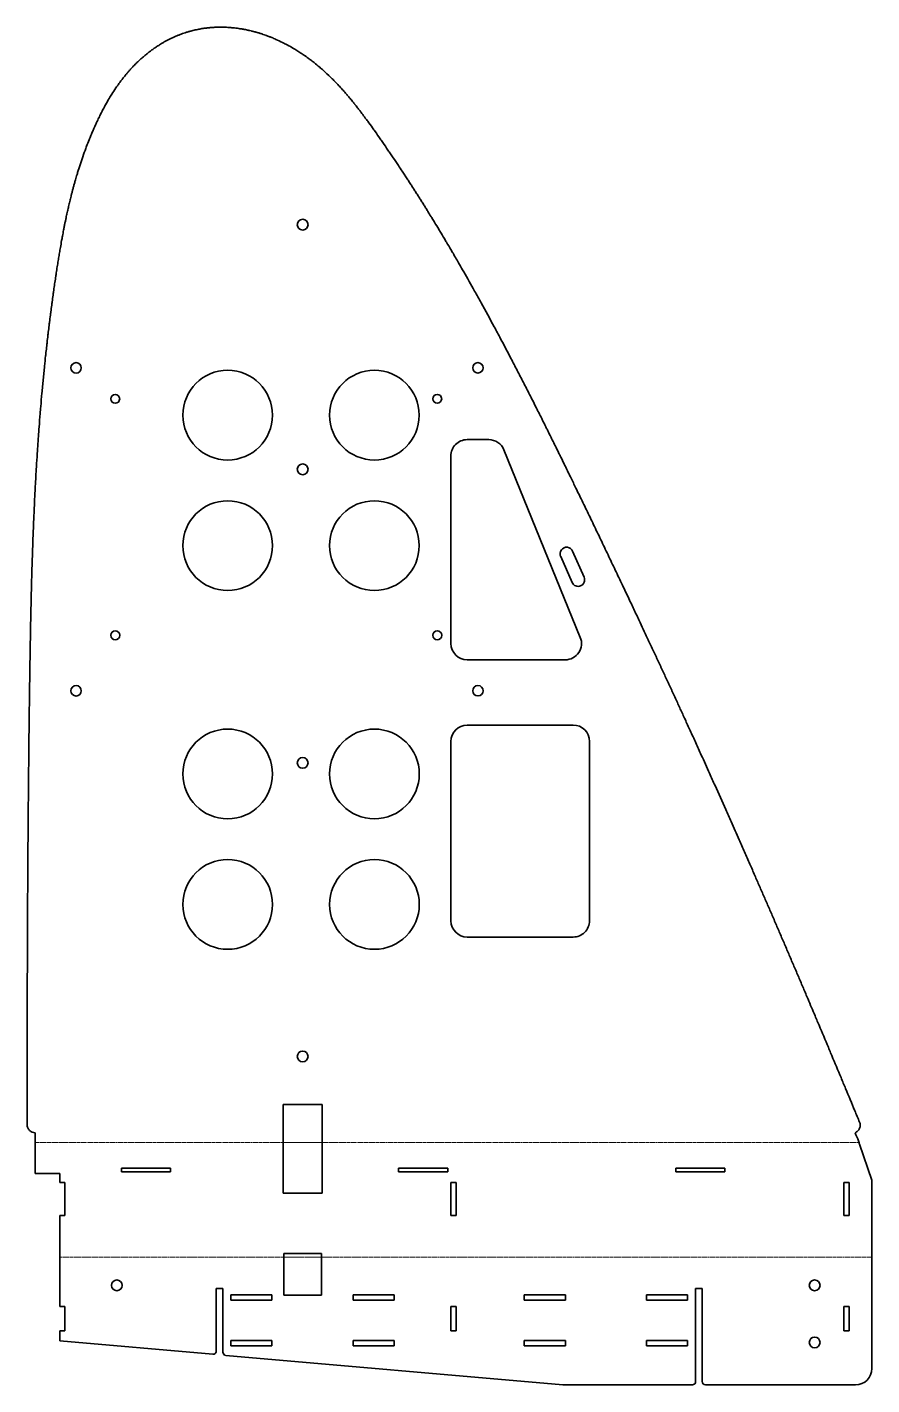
# Model space of a CAD drawing. Header units: millimetres. Extents: x 0 to 518, y 0 to 832.
import ezdxf

# ---------------------------------------------------------------- set-up
doc = ezdxf.new("R2010")
doc.units = ezdxf.units.MM
doc.linetypes.add('Chain', pattern=[13.68, 9.12, -1.14, 2.28, -1.14])
doc.layers.add('SIMUMAK Bend Centerline (ISO)', color=7, linetype='Chain', lineweight=9)
doc.layers.add('SIMUMAK Visible (ISO)', color=7, linetype='Continuous', lineweight=35)

# ---------------------------------------------------------------- blocks, each defined once
blk = doc.blocks.new('SIL-027-STVD-01_Sheet_3_SIL-027-STVD-01 (Desplegada)')
at = {"layer": 'SIMUMAK Bend Centerline (ISO)', "ltscale": 0.263158}
for p, q in [((-254.04, -267.67), (251.17, -267.67)), ((-102.05, -267.67), (-78.05, -267.67)), ((259.05, -337.98), (-239.04, -337.98)), ((-78.54, -337.98), (-101.54, -337.98))]:
    blk.add_line(p, q, dxfattribs=at)
at = {"layer": 'SIMUMAK Visible (ISO)'}
for p, q in [((10.84, 163.32), (24.12, 163.32)), ((0.85, 38.32), (0.84, 153.32)), ((33.38, 157.09), (80.23, 42.1)), ((75.18, 75.73), (68.18, 91.73)), ((75.51, 94.94), (82.51, 78.94)), ((70.97, 28.32), (10.85, 28.32)), ((10.85, -11.68), (75.85, -11.67)), ((0.86, -131.68), (0.85, -21.68)), ((85.85, -21.67), (85.86, -131.67)), ((75.86, -141.67), (10.86, -141.68)), ((-102.05, -244.24), (-78.05, -244.24)), ((-102.05, -266.66), (-102.05, -244.24)), ((-78.05, -244.24), (-78.05, -266.66)), ((-254.05, -261.66), (-254.05, -261.66)), ((-254.04, -286.68), (-254.04, -268.68)), ((-102.05, -268.68), (-102.05, -270.35)), ((-102.05, -270.35), (-102.05, -268.68)), ((-102.05, -268.68), (-102.05, -268.68)), ((-102.05, -298.68), (-102.05, -270.35)), ((-78.05, -268.68), (-78.05, -298.68)), ((-78.05, -268.68), (-78.05, -268.68)), ((259.05, -290.68), (251.47, -268.68)), ((-254.04, -286.68), (-239.04, -286.68)), ((-239.04, -286.68), (-239.04, -292.12)), ((-201.28, -285.68), (-201.28, -283.48)), ((-201.28, -283.48), (-171.08, -283.48)), ((-171.08, -285.68), (-201.28, -285.68)), ((-171.08, -283.48), (-171.08, -285.68)), ((-31.28, -285.68), (-31.28, -283.48)), ((-31.28, -283.48), (-1.08, -283.48)), ((-1.08, -285.68), (-31.28, -285.68)), ((-1.08, -283.48), (-1.08, -285.68)), ((138.72, -283.48), (168.92, -283.48)), ((138.72, -285.68), (138.72, -283.48)), ((168.92, -285.68), (138.72, -285.68)), ((168.92, -283.48), (168.92, -285.68)), ((259.05, -290.68), (259.05, -406.24)), ((-239.04, -292.12), (-235.94, -292.12)), ((-235.94, -292.12), (-235.94, -312.32)), ((-78.05, -298.68), (-102.05, -298.68)), ((0.86, -312.32), (0.86, -292.12)), ((0.86, -292.12), (4.06, -292.12)), ((4.06, -292.12), (4.06, -312.32)), ((241.95, -312.32), (241.95, -292.12)), ((241.95, -292.12), (245.15, -292.12)), ((245.15, -292.12), (245.15, -312.32)), ((-239.04, -312.32), (-239.04, -368.14)), ((-235.94, -312.32), (-239.04, -312.32)), ((4.06, -312.32), (0.86, -312.32)), ((245.15, -312.32), (241.95, -312.32)), ((-101.54, -361.24), (-101.54, -335.72)), ((-101.54, -335.72), (-78.54, -335.72)), ((-78.54, -335.72), (-78.54, -361.24)), ((-143.04, -357.24), (-139.04, -357.24)), ((-143.04, -395.46), (-143.04, -357.24)), ((-139.04, -357.24), (-139.04, -396.16)), ((150.97, -357.24), (154.97, -357.24)), ((150.97, -414.24), (150.97, -357.24)), ((154.97, -357.24), (154.97, -414.24)), ((-134.14, -361.14), (-108.94, -361.14)), ((-134.14, -364.34), (-134.14, -361.14)), ((-108.94, -364.34), (-134.14, -364.34)), ((-108.94, -361.14), (-108.94, -364.34)), ((-78.54, -361.24), (-101.54, -361.24)), ((-59.14, -364.34), (-59.14, -361.14)), ((-59.14, -361.14), (-33.94, -361.14)), ((-33.94, -364.34), (-59.14, -364.34)), ((-33.94, -361.14), (-33.94, -364.34)), ((45.86, -364.34), (45.86, -361.14)), ((45.86, -361.14), (71.06, -361.14)), ((71.06, -364.34), (45.86, -364.34)), ((71.06, -361.14), (71.06, -364.34)), ((120.86, -364.34), (120.86, -361.14)), ((120.86, -361.14), (146.06, -361.14)), ((146.06, -364.34), (120.86, -364.34)), ((146.06, -361.14), (146.06, -364.34)), ((-239.04, -368.14), (-235.94, -368.14)), ((-235.94, -368.14), (-235.94, -383.14)), ((0.86, -383.14), (0.86, -368.14)), ((0.86, -368.14), (4.06, -368.14)), ((4.06, -368.14), (4.06, -383.14)), ((241.95, -383.14), (241.95, -368.14)), ((241.95, -368.14), (245.15, -368.14)), ((245.15, -368.14), (245.15, -383.14)), ((-235.94, -383.14), (-239.04, -383.14)), ((-239.04, -383.14), (-239.04, -389.24)), ((-239.04, -389.24), (-145.22, -397.45)), ((-134.14, -389.14), (-108.94, -389.14)), ((-134.14, -392.34), (-134.14, -389.14)), ((-108.94, -389.14), (-108.94, -392.34)), ((-59.14, -389.14), (-33.94, -389.14)), ((-59.14, -392.34), (-59.14, -389.14)), ((-33.94, -389.14), (-33.94, -392.34)), ((4.06, -383.14), (0.86, -383.14)), ((45.86, -389.14), (71.06, -389.14)), ((45.86, -392.34), (45.86, -389.14)), ((71.06, -389.14), (71.06, -392.34)), ((120.86, -389.14), (146.06, -389.14)), ((120.86, -392.34), (120.86, -389.14)), ((146.06, -389.14), (146.06, -392.34)), ((245.15, -383.14), (241.95, -383.14)), ((-137.22, -398.15), (69.57, -416.24)), ((-108.94, -392.34), (-134.14, -392.34)), ((-33.94, -392.34), (-59.14, -392.34)), ((71.06, -392.34), (45.86, -392.34)), ((146.06, -392.34), (120.86, -392.34)), ((69.57, -416.24), (148.97, -416.24)), ((156.97, -416.24), (249.05, -416.24))]:
    blk.add_line(p, q, dxfattribs=at)
for centre, radius in [((-90.05, 295.12), 3.3), ((-229.05, 207.33), 3.2), ((17.45, 207.35), 3.2), ((-136.07, 178.34), 27.5), ((-46.07, 178.34), 27.5), ((-205.05, 188.34), 2.75), ((-7.55, 188.35), 2.75), ((-90.05, 145.12), 3.3), ((-136.07, 98.34), 27.5), ((-46.07, 98.34), 27.5), ((-205.04, 43.34), 2.75), ((-7.54, 43.35), 2.75), ((-229.04, 9.33), 3.2), ((17.46, 9.35), 3.2), ((-136.06, -41.66), 27.5), ((-46.06, -41.66), 27.5), ((-90.05, -34.88), 3.3), ((-136.05, -121.66), 27.5), ((-46.05, -121.66), 27.5), ((-90.05, -214.88), 3.3), ((-204.04, -355.24), 3.3), ((223.96, -355.24), 3.3), ((223.96, -390.24), 3.3)]:
    blk.add_circle(centre, radius, dxfattribs=at)
for centre, start, end in [((10.84, 153.32), 90, 180.00327), ((24.12, 153.32), 22.16987, 90), ((70.97, 38.32), 270.00327, 22.16987), ((10.85, 38.32), 180.00327, 270.00327), ((10.85, -21.68), 90.00327, 180.00327), ((75.85, -21.67), 0.00327, 90.00327), ((10.86, -131.68), 180.00327, 270.00327), ((75.86, -131.67), 270.00327, 0.00327)]:
    blk.add_arc(centre, 10, start, end, dxfattribs=at)
at = {"layer": 'SIMUMAK Visible (ISO)', "extrusion": (0, 0, -1)}
for centre, radius, start, end in [((-71.84, 93.34), 4, 336.36787, 156.36787), ((-78.84, 77.34), 4, 156.36787, 336.36787), ((145.04, -395.46), 2, 180, 275), ((137.04, -396.16), 2, 275, 360), ((-249.05, -406.24), 10, 180, 270), ((-148.97, -414.24), 2, 180, 270), ((-156.97, -414.24), 2, 270, 0)]:
    blk.add_arc(centre, radius, start, end, dxfattribs=at)
at = {"layer": 'SIMUMAK Visible (ISO)'}
for points, knots in [([(251.49, -255.13), (250.52, -252.8), (247.68, -245.96), (243.9, -236.87), (239.19, -225.61), (235.42, -216.6), (230.7, -205.35), (226.91, -196.35), (222.63, -186.23), (219.77, -179.48), (216.91, -172.74), (215, -168.25), (212.61, -162.63), (210.69, -158.14), (208.29, -152.53), (206.36, -148.04), (203.96, -142.43), (202.03, -137.95), (199.63, -132.38), (197.71, -127.95), (195.33, -122.44), (193.43, -118.05), (191.05, -112.59), (189.16, -108.23), (186.72, -102.64), (184.68, -97.99), (182.03, -91.94), (179.85, -86.98), (176.58, -79.55), (173.3, -72.14), (168.37, -61.04), (163.96, -51.17), (158.95, -40.04), (155.59, -32.59), (152.19, -25.1), (149.92, -20.09), (147.15, -14.03), (145.04, -9.41), (142.54, -3.95), (140.6, 0.27), (138.41, 5.03), (136.94, 8.22), (135.46, 11.42), (134.47, 13.56), (133.22, 16.25), (132.23, 18.4), (130.97, 21.1), (129.97, 23.26), (128.7, 25.98), (127.69, 28.16), (126.42, 30.89), (125.38, 33.11), (124.07, 35.91), (123.01, 38.19), (121.66, 41.06), (120.57, 43.39), (118.91, 46.92), (117.23, 50.5), (114.67, 55.94), (112.35, 60.85), (109.29, 67.32), (106.65, 72.88), (103.14, 80.29), (100.19, 86.47), (96.5, 94.21), (93.54, 100.4), (89.85, 108.1), (86.9, 114.22), (83.26, 121.78), (80.38, 127.75), (77.18, 134.34), (75.08, 138.65), (73.02, 142.9), (71.65, 145.69), (69.97, 149.12), (68.64, 151.83), (67.01, 155.16), (65.72, 157.77), (64.14, 160.98), (62.9, 163.48), (61.37, 166.58), (60.13, 169.06), (58.59, 172.16), (57.35, 174.64), (55.81, 177.73), (54.57, 180.19), (52.7, 183.9), (50.83, 187.6), (48.01, 193.15), (45.49, 198.08), (42.31, 204.25), (39.76, 209.17), (35.9, 216.56), (32.01, 223.93), (26.11, 234.96), (20.79, 244.73), (14.54, 255.98), (10.09, 263.86), (5.67, 271.57), (3.04, 276.09), (0.4, 280.61), (-1.37, 283.61), (-3.6, 287.35), (-5.38, 290.34), (-7.63, 294.06), (-9.44, 297.03), (-11.48, 300.36), (-12.85, 302.58), (-14.22, 304.79), (-15.13, 306.27), (-16.28, 308.1), (-17.2, 309.57), (-18.36, 311.4), (-19.29, 312.87), (-20.45, 314.69), (-21.38, 316.15), (-22.55, 317.98), (-23.51, 319.47), (-24.73, 321.36), (-25.72, 322.88), (-26.98, 324.8), (-28, 326.36), (-29.54, 328.7), (-31.1, 331.06), (-33.48, 334.61), (-35.61, 337.76), (-38.28, 341.68), (-40.41, 344.78), (-43.05, 348.58), (-45.14, 351.55), (-47.7, 355.14), (-49.7, 357.91), (-51.88, 360.87), (-53.29, 362.76), (-54.65, 364.57), (-55.54, 365.73), (-56.49, 366.95), (-57.07, 367.7), (-57.61, 368.37), (-57.92, 368.77), (-58.4, 369.37), (-58.88, 369.97), (-59.59, 370.85), (-60.23, 371.64), (-61.04, 372.61), (-61.68, 373.39), (-62.66, 374.54), (-63.64, 375.68), (-65.12, 377.38), (-66.46, 378.86), (-68.48, 381.06), (-70.54, 383.22), (-73.71, 386.37), (-76.61, 389.07), (-79.99, 392.01), (-82.31, 393.91), (-84.49, 395.61), (-85.69, 396.52), (-86.91, 397.41), (-87.74, 398.01), (-88.98, 398.88), (-90.24, 399.74), (-92.15, 401), (-93.87, 402.09), (-96.49, 403.67), (-99.16, 405.18), (-102.8, 407.06), (-105.58, 408.37), (-108.16, 409.48), (-109.59, 410.07), (-111.02, 410.63), (-111.98, 410.99), (-113.19, 411.42), (-114.16, 411.76), (-115.26, 412.13), (-115.99, 412.36), (-116.73, 412.59), (-117.22, 412.74), (-117.84, 412.92), (-118.34, 413.07), (-118.95, 413.24), (-119.44, 413.37), (-120.17, 413.57), (-120.89, 413.76), (-121.96, 414.02), (-122.9, 414.24), (-124.06, 414.5), (-124.97, 414.69), (-126.32, 414.95), (-127.65, 415.18), (-130.02, 415.55), (-132.49, 415.85), (-135.58, 416.11), (-137.75, 416.21), (-139.62, 416.24), (-140.6, 416.24), (-141.55, 416.23), (-142.16, 416.22), (-142.9, 416.2), (-143.48, 416.18), (-144.11, 416.15), (-144.52, 416.12), (-144.92, 416.1), (-145.18, 416.08), (-145.5, 416.06), (-145.75, 416.04), (-146.07, 416.02), (-146.32, 416), (-146.7, 415.97), (-147.09, 415.94), (-147.67, 415.88), (-148.18, 415.83), (-148.84, 415.75), (-149.36, 415.69), (-150.16, 415.59), (-150.96, 415.48), (-152.44, 415.24), (-154.09, 414.94), (-156.33, 414.46), (-158.04, 414.04), (-159.78, 413.56), (-160.95, 413.21), (-162.37, 412.75), (-163.46, 412.38), (-164.75, 411.91), (-165.75, 411.53), (-166.88, 411.07), (-167.64, 410.76), (-168.4, 410.43), (-168.91, 410.2), (-169.54, 409.91), (-170.06, 409.67), (-170.7, 409.37), (-171.21, 409.12), (-171.86, 408.8), (-172.37, 408.53), (-173.03, 408.19), (-173.56, 407.91), (-174.24, 407.54), (-174.79, 407.24), (-175.49, 406.84), (-176.05, 406.51), (-176.91, 406), (-177.78, 405.47), (-179.11, 404.63), (-180.32, 403.83), (-181.86, 402.76), (-183.11, 401.85), (-184.69, 400.65), (-185.97, 399.63), (-187.59, 398.27), (-188.9, 397.13), (-190.55, 395.62), (-191.87, 394.35), (-193.37, 392.84), (-194.37, 391.79), (-195.29, 390.8), (-195.79, 390.25), (-196.29, 389.69), (-196.62, 389.31), (-197.04, 388.83), (-197.37, 388.44), (-197.78, 387.96), (-198.11, 387.57), (-198.6, 386.98), (-199.08, 386.39), (-199.8, 385.5), (-200.43, 384.71), (-201.2, 383.7), (-201.81, 382.89), (-202.71, 381.66), (-203.59, 380.43), (-205.18, 378.14), (-206.84, 375.6), (-208.95, 372.15), (-210.46, 369.53), (-211.92, 366.89), (-212.86, 365.11), (-214, 362.88), (-214.89, 361.09), (-215.86, 359.07), (-216.5, 357.72), (-217.12, 356.37), (-217.52, 355.47), (-218.13, 354.11), (-218.72, 352.77), (-219.58, 350.75), (-220.32, 348.97), (-221.39, 346.31), (-222.42, 343.67), (-223.87, 339.78), (-225.07, 336.39), (-226.46, 332.26), (-227.49, 329.05), (-228.55, 325.57), (-229.21, 323.32), (-229.84, 321.14), (-230.23, 319.72), (-230.7, 318.01), (-231.05, 316.69), (-231.47, 315.09), (-231.79, 313.87), (-232.16, 312.38), (-232.45, 311.24), (-232.78, 309.87), (-233.04, 308.81), (-233.34, 307.56), (-233.56, 306.6), (-233.82, 305.45), (-234.05, 304.47), (-234.34, 303.19), (-234.58, 302.1), (-234.89, 300.67), (-235.15, 299.47), (-235.49, 297.88), (-235.76, 296.55), (-236.12, 294.8), (-236.41, 293.33), (-236.86, 291.01), (-237.33, 288.54), (-237.98, 284.98), (-238.49, 282.09), (-239.02, 279.03), (-239.38, 276.89), (-239.83, 274.1), (-240.21, 271.77), (-240.69, 268.74), (-241.08, 266.21), (-241.56, 262.99), (-241.94, 260.42), (-242.4, 257.22), (-242.77, 254.64), (-243.24, 251.32), (-243.62, 248.53), (-244.08, 245.1), (-244.44, 242.33), (-244.89, 238.88), (-245.24, 236.12), (-245.67, 232.67), (-246, 229.91), (-246.41, 226.45), (-246.73, 223.69), (-247.13, 220.23), (-247.43, 217.47), (-247.89, 213.32), (-248.32, 209.17), (-248.95, 202.94), (-249.49, 197.4), (-250.13, 190.47), (-250.61, 184.93), (-251.18, 178), (-251.62, 172.45), (-252.22, 164.23), (-252.78, 156.11), (-253.45, 145.36), (-253.9, 137.34), (-254.32, 129.32), (-254.58, 123.98), (-254.88, 117.3), (-255.11, 111.96), (-255.37, 105.3), (-255.57, 99.97), (-255.78, 93.97), (-255.91, 89.98), (-256.04, 85.99), (-256.12, 83.33), (-256.21, 80.01), (-256.29, 77.35), (-256.38, 74.03), (-256.44, 71.39), (-256.53, 68.12), (-256.59, 65.59), (-256.66, 62.55), (-256.71, 60.17), (-256.79, 56.54), (-256.86, 52.83), (-256.98, 47.14), (-257.07, 41.95), (-257.19, 35.32), (-257.28, 29.91), (-257.38, 23.05), (-257.46, 17.49), (-257.56, 10.48), (-257.64, 4.83), (-257.75, -3.67), (-257.85, -12.2), (-258, -24.76), (-258.11, -35.61), (-258.22, -47.29), (-258.29, -54.76), (-258.35, -62), (-258.39, -66.7), (-258.44, -72.4), (-258.48, -76.81), (-258.52, -82.12), (-258.55, -86.19), (-258.58, -91.03), (-258.61, -94.71), (-258.64, -99.03), (-258.66, -102.26), (-258.68, -105.96), (-258.7, -108.88), (-258.72, -112.53), (-258.74, -115.44), (-258.76, -119.05), (-258.77, -121.94), (-258.79, -125.53), (-258.8, -128.4), (-258.82, -131.97), (-258.83, -134.82), (-258.85, -138.36), (-258.86, -141.19), (-258.88, -145.42), (-258.89, -149.64), (-258.91, -156.02), (-258.93, -161.77), (-258.95, -169.07), (-258.97, -174.95), (-258.99, -183.72), (-259, -192.42), (-259.02, -205.37), (-259.03, -216.78), (-259.04, -230.92), (-259.04, -243.28), (-259.05, -252.77), (-259.05, -256.66)], [-144.047779, -144.047779, -144.047779, -144.047779, -143.341096, -141.973932, -141.290349, -139.923185, -139.239603, -137.872439, -137.188857, -136.163483, -135.821692, -135.13811, -134.796319, -134.112737, -133.770946, -133.087364, -132.745573, -132.061991, -131.720199, -131.036617, -130.694826, -130.011244, -129.669453, -128.985871, -128.64408, -127.908098, -127.513907, -126.725524, -126.331333, -125.14876, -124.360378, -122.783614, -121.995231, -120.812658, -120.418467, -119.630085, -119.235894, -118.515776, -118.189848, -117.537994, -117.212066, -116.723175, -116.560212, -116.234285, -116.071321, -115.745394, -115.58243, -115.256503, -115.093539, -114.767612, -114.604648, -114.278721, -114.115757, -113.78983, -113.626866, -113.300939, -113.137975, -112.649084, -112.323157, -111.671303, -111.345375, -110.624414, -110.22938, -109.439312, -109.044278, -108.25421, -107.859176, -107.069108, -106.674074, -105.884006, -105.488972, -104.896421, -104.698904, -104.30387, -104.106352, -103.711318, -103.513801, -103.118767, -102.92125, -102.526216, -102.328699, -101.933665, -101.736148, -101.34257, -101.146508, -100.754386, -100.558324, -99.97014, -99.578017, -98.793771, -98.401648, -97.617403, -97.22528, -96.048911, -95.264666, -93.696174, -92.911929, -91.634499, -91.141314, -90.401538, -90.154946, -89.661761, -89.415169, -88.921985, -88.675393, -88.182208, -87.935616, -87.565728, -87.442432, -87.19584, -87.072543, -86.825951, -86.702655, -86.456063, -86.332767, -86.086175, -85.962879, -85.716287, -85.59299, -85.346398, -85.223102, -84.97651, -84.853214, -84.483326, -84.236734, -83.743549, -83.496957, -83.003773, -82.757181, -82.263996, -82.017404, -81.52422, -81.277628, -80.907739, -80.784443, -80.537851, -80.414555, -80.245893, -80.200528, -80.109797, -80.064431, -79.928335, -79.837604, -79.656141, -79.56541, -79.383948, -79.293217, -79.021024, -78.839562, -78.476637, -78.295175, -77.750789, -77.387864, -76.662016, -76.299091, -75.754705, -75.573243, -75.30105, -75.210319, -75.028856, -74.938125, -74.665932, -74.48447, -74.121546, -73.940083, -73.395697, -73.032773, -72.488386, -72.306924, -72.034731, -71.944, -71.762538, -71.671806, -71.490344, -71.399613, -71.263517, -71.218151, -71.12742, -71.082054, -70.991323, -70.945958, -70.855227, -70.809861, -70.673765, -70.583034, -70.401571, -70.31084, -70.129378, -70.038647, -69.766454, -69.584992, -69.040605, -68.677681, -68.133294, -67.951832, -67.679639, -67.588908, -67.407446, -67.316715, -67.135253, -67.044521, -66.908425, -66.863059, -66.772328, -66.726963, -66.636232, -66.590866, -66.500135, -66.454769, -66.318673, -66.227942, -66.04648, -65.955749, -65.774286, -65.683555, -65.411362, -65.2299, -64.685513, -64.322589, -63.778203, -63.59674, -63.233816, -63.052354, -62.720707, -62.570521, -62.270151, -62.119966, -61.894688, -61.819595, -61.66941, -61.594317, -61.444132, -61.369039, -61.218854, -61.143762, -60.993576, -60.918484, -60.768299, -60.693206, -60.543021, -60.467928, -60.317743, -60.24265, -60.017372, -59.867187, -59.566817, -59.416631, -59.116261, -58.966076, -58.665705, -58.51552, -58.21515, -58.064964, -57.764594, -57.614409, -57.389131, -57.314038, -57.201399, -57.163853, -57.08876, -57.051214, -56.976121, -56.938575, -56.863482, -56.825936, -56.713297, -56.638205, -56.488019, -56.412927, -56.262741, -56.187649, -55.962371, -55.812186, -55.36163, -55.06126, -54.610704, -54.460519, -54.160148, -54.009963, -53.709592, -53.559407, -53.334129, -53.259037, -53.108852, -53.033759, -52.808481, -52.658296, -52.357925, -52.20774, -51.757184, -51.456814, -50.856073, -50.555703, -49.954962, -49.654591, -49.204035, -49.05385, -48.75348, -48.603294, -48.307133, -48.161156, -47.869203, -47.723227, -47.431274, -47.285298, -46.993345, -46.847368, -46.555415, -46.409439, -46.117486, -45.97151, -45.679557, -45.53358, -45.241628, -45.095651, -44.803698, -44.657722, -44.365769, -44.219792, -43.781863, -43.48991, -43.051981, -42.906004, -42.614052, -42.468075, -42.176122, -42.030146, -41.738193, -41.592216, -41.318516, -41.190791, -40.935343, -40.807618, -40.55217, -40.424445, -40.168997, -40.041272, -39.785824, -39.658099, -39.402651, -39.274926, -39.019478, -38.891753, -38.636305, -38.50858, -38.125407, -37.869959, -37.359061, -37.103613, -36.592715, -36.337267, -35.826369, -35.57092, -34.821909, -34.328346, -33.588001, -33.34122, -32.847657, -32.600875, -32.107312, -31.860531, -31.366968, -31.120186, -30.750014, -30.626623, -30.379842, -30.256451, -30.009669, -29.886279, -29.639497, -29.516106, -29.290932, -29.189148, -28.98558, -28.883796, -28.578444, -28.374876, -27.96774, -27.764172, -27.357036, -27.153468, -26.746332, -26.542764, -26.135628, -25.93206, -25.321356, -24.91422, -24.121576, -23.736068, -23.157806, -22.965052, -22.579544, -22.38679, -22.001282, -21.808528, -21.42302, -21.230266, -20.844758, -20.652004, -20.266496, -20.073742, -19.688235, -19.495481, -19.109973, -18.917219, -18.531711, -18.338957, -17.953449, -17.760695, -17.375187, -17.182433, -16.796925, -16.604171, -16.025909, -15.640401, -14.841994, -14.429096, -13.603298, -13.1904, -11.951703, -11.125906, -9.474311, -8.648514, -6.996919, -5.840345, -5.840345, -5.840345, -5.840345]), ([(-254.05, -261.66), (-254.7, -261.66), (-255.34, -261.54), (-256.55, -261.04), (-257.09, -260.68), (-258.02, -259.77), (-258.39, -259.22), (-258.78, -258.31), (-258.88, -257.99), (-259.01, -257.34), (-259.05, -257), (-259.05, -256.66)], [0, 0, 0, 0, 0.1953222, 0.1953222, 0.3906445, 0.3906445, 0.5859667, 0.5859667, 0.6866878, 0.6866878, 0.7874088, 0.7874088, 0.7874088, 0.7874088]), ([(251.49, -255.13), (251.74, -255.73), (251.87, -256.38), (251.88, -257.68), (251.75, -258.32), (251.26, -259.53), (250.9, -260.08), (250.21, -260.78), (249.95, -261), (249.4, -261.38), (249.1, -261.54), (248.79, -261.66)], [0, 0, 0, 0, 0.1953222, 0.1953222, 0.3906445, 0.3906445, 0.5859667, 0.5859667, 0.6867328, 0.6867328, 0.7874988, 0.7874988, 0.7874988, 0.7874988])]:
    blk.add_open_spline(points, degree=3, knots=knots, dxfattribs=at)
for points in [[(-254.04, -266.66), (-254.05, -265), (-254.05, -263.33), (-254.05, -261.66)], [(248.79, -261.66), (249.48, -263.33), (250.17, -265), (250.86, -266.66)], [(-254.04, -268.68), (-254.04, -268.01), (-254.04, -267.34), (-254.04, -266.66)], [(-102.05, -266.66), (-102.05, -267.34), (-102.05, -268.01), (-102.05, -268.68)], [(-102.05, -268.68), (-102.05, -268.01), (-102.05, -267.34), (-102.05, -266.66)], [(-78.05, -266.66), (-78.05, -267.34), (-78.05, -268.01), (-78.05, -268.68)], [(250.86, -266.66), (251.06, -267.34), (251.27, -268.01), (251.47, -268.68)]]:
    blk.add_open_spline(points, degree=3, dxfattribs=at)

msp = doc.modelspace()

# ---------------------------------------------------------------- block references
msp.add_blockref('SIL-027-STVD-01_Sheet_3_SIL-027-STVD-01 (Desplegada)', (259.05, 416.24))

doc.saveas('drawing.dxf')
